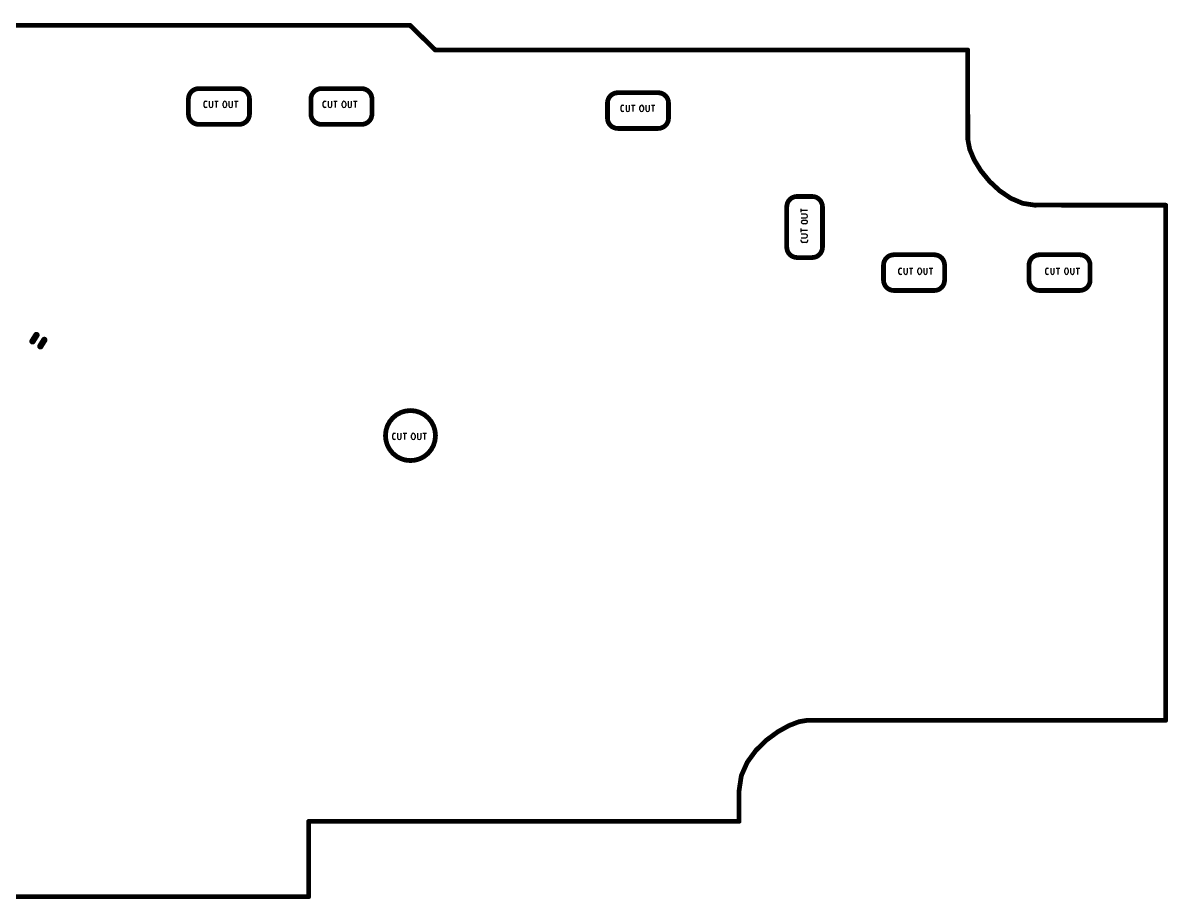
# Model space of a CAD drawing. Extents: x 2 to 98, y 0.7 to 28.7.
# Drawn here: x 61.38 to 98.02, y 0.73 to 28.74 of the extents above; entities that cross this region are included whole.
import ezdxf

# ---------------------------------------------------------------- set-up
doc = ezdxf.new("R2010")
doc.units = 0
doc.layers.add('20', color=30, linetype='CONTINUOUS')
doc.layers.add('22', color=253, linetype='CONTINUOUS')

msp = doc.modelspace()

# ---------------------------------------------------------------- linework, layer by layer
at = {"layer": '20'}
for p, q in [((67.183, 26.0802), (67.183, 26.193)), ((67.2282, 26.2382), (67.2733, 26.2382)), ((67.2733, 26.035), (67.2282, 26.035)), ((67.3418, 26.2382), (67.3418, 26.0914)), ((67.4546, 26.0914), (67.4546, 26.2382)), ((67.5185, 26.2382), (67.6314, 26.2382)), ((67.575, 26.035), (67.575, 26.2382)), ((67.7868, 26.0914), (67.7868, 26.1818)), ((67.8996, 26.1818), (67.8996, 26.0914)), ((67.9757, 26.2382), (67.9757, 26.0914)), ((68.0886, 26.0914), (68.0886, 26.2382)), ((68.1525, 26.2382), (68.2654, 26.2382)), ((68.209, 26.035), (68.209, 26.2382)), ((70.993, 26.0802), (70.993, 26.193)), ((71.0382, 26.2382), (71.0833, 26.2382)), ((71.0833, 26.035), (71.0382, 26.035)), ((71.1518, 26.2382), (71.1518, 26.0914)), ((71.2646, 26.0914), (71.2646, 26.2382)), ((71.3285, 26.2382), (71.4414, 26.2382)), ((71.385, 26.035), (71.385, 26.2382)), ((71.5968, 26.0914), (71.5968, 26.1818)), ((71.7096, 26.1818), (71.7096, 26.0914)), ((71.7857, 26.2382), (71.7857, 26.0914)), ((71.8986, 26.0914), (71.8986, 26.2382)), ((71.9625, 26.2382), (72.0754, 26.2382)), ((72.019, 26.035), (72.019, 26.2382)), ((80.518, 25.9532), (80.518, 26.066)), ((80.5632, 26.1112), (80.6083, 26.1112)), ((80.6768, 26.1112), (80.6768, 25.9644)), ((80.7896, 25.9644), (80.7896, 26.1112)), ((80.8535, 26.1112), (80.9664, 26.1112)), ((80.91, 25.908), (80.91, 26.1112)), ((81.1218, 25.9644), (81.1218, 26.0548)), ((81.2346, 26.0548), (81.2346, 25.9644)), ((81.3107, 26.1112), (81.3107, 25.9644)), ((81.4236, 25.9644), (81.4236, 26.1112)), ((81.4875, 26.1112), (81.6004, 26.1112)), ((81.544, 25.908), (81.544, 26.1112)), ((80.6083, 25.908), (80.5632, 25.908)), ((86.2838, 22.6865), (86.2838, 22.7994)), ((86.487, 22.743), (86.2838, 22.743)), ((86.4306, 22.6226), (86.2838, 22.6226)), ((86.2838, 22.5097), (86.4306, 22.5097)), ((86.3402, 22.4336), (86.4306, 22.4336)), ((86.2838, 22.0525), (86.2838, 22.1654)), ((86.487, 22.109), (86.2838, 22.109)), ((86.4306, 21.9886), (86.2838, 21.9886)), ((86.4306, 22.3208), (86.3402, 22.3208)), ((86.2838, 21.8758), (86.4306, 21.8758)), ((86.2838, 21.7622), (86.2838, 21.8073)), ((86.4418, 21.717), (86.329, 21.717)), ((86.487, 21.8073), (86.487, 21.7622)), ((89.4532, 20.9042), (89.4983, 20.9042)), ((89.5668, 20.9042), (89.5668, 20.7574)), ((89.6796, 20.7574), (89.6796, 20.9042)), ((89.7435, 20.9042), (89.8564, 20.9042)), ((89.8, 20.701), (89.8, 20.9042)), ((90.2007, 20.9042), (90.2007, 20.7574)), ((90.3136, 20.7574), (90.3136, 20.9042)), ((90.3775, 20.9042), (90.4904, 20.9042)), ((90.434, 20.701), (90.434, 20.9042)), ((94.1522, 20.9042), (94.1973, 20.9042)), ((94.2658, 20.9042), (94.2658, 20.7574)), ((94.3786, 20.7574), (94.3786, 20.9042)), ((94.4425, 20.9042), (94.5554, 20.9042)), ((94.499, 20.701), (94.499, 20.9042)), ((94.8997, 20.9042), (94.8997, 20.7574)), ((95.0126, 20.7574), (95.0126, 20.9042)), ((95.0765, 20.9042), (95.1894, 20.9042)), ((95.133, 20.701), (95.133, 20.9042)), ((89.408, 20.7462), (89.408, 20.859)), ((89.4983, 20.701), (89.4532, 20.701)), ((90.0118, 20.7574), (90.0118, 20.8478)), ((90.1246, 20.8478), (90.1246, 20.7574)), ((94.107, 20.7462), (94.107, 20.859)), ((94.1973, 20.701), (94.1522, 20.701)), ((94.7108, 20.7574), (94.7108, 20.8478)), ((94.8236, 20.8478), (94.8236, 20.7574)), ((73.2126, 15.463), (73.2126, 15.5758)), ((73.2578, 15.621), (73.3029, 15.621)), ((73.3029, 15.4178), (73.2578, 15.4178)), ((73.3714, 15.621), (73.3714, 15.4742)), ((73.4842, 15.4742), (73.4842, 15.621)), ((73.5481, 15.621), (73.661, 15.621)), ((73.6046, 15.4178), (73.6046, 15.621)), ((73.8164, 15.4742), (73.8164, 15.5646)), ((73.9292, 15.5646), (73.9292, 15.4742)), ((74.0053, 15.621), (74.0053, 15.4742)), ((74.1182, 15.4742), (74.1182, 15.621)), ((74.1821, 15.621), (74.295, 15.621)), ((74.2386, 15.4178), (74.2386, 15.621))]:
    msp.add_line(p, q, dxfattribs=at)
at = {"layer": '20', "const_width": 0.1524}
for points in [[(33.3355, 28.6663), (73.7652, 28.6663)], [(73.7652, 28.6663), (74.576, 27.8772)], [(74.576, 27.8772), (91.6056, 27.8772)], [(91.6056, 27.8772), (91.6116, 25.0125)], [(66.6777, 26.3096), (66.6845, 26.3764)], [(66.6777, 25.831), (66.6777, 26.3096)], [(66.6845, 26.3764), (66.7039, 26.4386)], [(66.7039, 26.4386), (66.7346, 26.4951)], [(66.7346, 26.4951), (66.7753, 26.5443)], [(66.7753, 26.5443), (66.8245, 26.585)], [(66.8245, 26.585), (66.881, 26.6157)], [(66.881, 26.6157), (66.9432, 26.6351)], [(66.9432, 26.6351), (67.01, 26.6419)], [(67.01, 26.6419), (68.2994, 26.6419)], [(68.2994, 26.6419), (68.3662, 26.6351)], [(68.3662, 26.6351), (68.4284, 26.6157)], [(68.4284, 26.6157), (68.4849, 26.585)], [(68.4849, 26.585), (68.5341, 26.5443)], [(68.5341, 26.5443), (68.5748, 26.4951)], [(68.5748, 26.4951), (68.6055, 26.4386)], [(68.6055, 26.4386), (68.6249, 26.3764)], [(68.6249, 26.3764), (68.6317, 26.3096)], [(68.6317, 26.3096), (68.6317, 25.831)], [(70.5964, 26.3096), (70.6032, 26.3764)], [(70.5964, 25.831), (70.5964, 26.3096)], [(70.6032, 26.3764), (70.6226, 26.4386)], [(70.6226, 26.4386), (70.6533, 26.4951)], [(70.6533, 26.4951), (70.694, 26.5443)], [(70.694, 26.5443), (70.7432, 26.585)], [(70.7432, 26.585), (70.7996, 26.6157)], [(70.7996, 26.6157), (70.8619, 26.6351)], [(70.8619, 26.6351), (70.9286, 26.6419)], [(70.9286, 26.6419), (72.2181, 26.6419)], [(72.2181, 26.6419), (72.2849, 26.6351)], [(72.2849, 26.6351), (72.3471, 26.6157)], [(72.3471, 26.6157), (72.4036, 26.585)], [(72.4036, 26.585), (72.4528, 26.5443)], [(72.4528, 26.5443), (72.4935, 26.4951)], [(72.4935, 26.4951), (72.5242, 26.4386)], [(72.5242, 26.4386), (72.5436, 26.3764)], [(72.5436, 26.3764), (72.5504, 26.3096)], [(72.5504, 26.3096), (72.5504, 25.831)], [(80.0896, 26.2455), (80.109, 26.3077)], [(80.109, 26.3077), (80.1397, 26.3642)], [(80.1397, 26.3642), (80.1804, 26.4134)], [(80.1804, 26.4134), (80.2296, 26.4541)], [(80.2296, 26.4541), (80.286, 26.4848)], [(80.286, 26.4848), (80.3483, 26.5042)], [(80.3483, 26.5042), (80.415, 26.511)], [(80.415, 26.511), (81.7045, 26.511)], [(81.7045, 26.511), (81.7713, 26.5042)], [(81.7713, 26.5042), (81.8335, 26.4848)], [(81.8335, 26.4848), (81.89, 26.4541)], [(81.89, 26.4541), (81.9392, 26.4134)], [(81.9392, 26.4134), (81.9799, 26.3642)], [(81.9799, 26.3642), (82.0106, 26.3077)], [(82.0106, 26.3077), (82.03, 26.2455)], [(80.0828, 26.1787), (80.0896, 26.2455)], [(80.0828, 25.7001), (80.0828, 26.1787)], [(82.03, 26.2455), (82.0368, 26.1787)], [(82.0368, 26.1787), (82.0368, 25.7001)], [(66.6845, 25.7642), (66.6777, 25.831)], [(66.7039, 25.7019), (66.6845, 25.7642)], [(66.7346, 25.6455), (66.7039, 25.7019)], [(66.7753, 25.5962), (66.7346, 25.6455)], [(66.8245, 25.5555), (66.7753, 25.5962)], [(68.5341, 25.5962), (68.4849, 25.5555)], [(68.5748, 25.6455), (68.5341, 25.5962)], [(68.6055, 25.7019), (68.5748, 25.6455)], [(68.6249, 25.7642), (68.6055, 25.7019)], [(68.6317, 25.831), (68.6249, 25.7642)], [(70.6032, 25.7642), (70.5964, 25.831)], [(70.6226, 25.7019), (70.6032, 25.7642)], [(70.6533, 25.6455), (70.6226, 25.7019)], [(70.694, 25.5962), (70.6533, 25.6455)], [(70.7432, 25.5555), (70.694, 25.5962)], [(72.4528, 25.5962), (72.4036, 25.5555)], [(72.4935, 25.6455), (72.4528, 25.5962)], [(72.5242, 25.7019), (72.4935, 25.6455)], [(72.5436, 25.7642), (72.5242, 25.7019)], [(72.5504, 25.831), (72.5436, 25.7642)], [(80.0896, 25.6333), (80.0828, 25.7001)], [(80.109, 25.5711), (80.0896, 25.6333)], [(80.1397, 25.5146), (80.109, 25.5711)], [(82.0106, 25.5711), (81.9799, 25.5146)], [(82.03, 25.6333), (82.0106, 25.5711)], [(82.0368, 25.7001), (82.03, 25.6333)], [(66.881, 25.5248), (66.8245, 25.5555)], [(66.9432, 25.5054), (66.881, 25.5248)], [(67.01, 25.4986), (66.9432, 25.5054)], [(68.2994, 25.4986), (67.01, 25.4986)], [(68.3662, 25.5054), (68.2994, 25.4986)], [(68.4284, 25.5248), (68.3662, 25.5054)], [(68.4849, 25.5555), (68.4284, 25.5248)], [(70.7996, 25.5248), (70.7432, 25.5555)], [(70.8619, 25.5054), (70.7996, 25.5248)], [(70.9286, 25.4986), (70.8619, 25.5054)], [(72.2181, 25.4986), (70.9286, 25.4986)], [(72.2849, 25.5054), (72.2181, 25.4986)], [(72.3471, 25.5248), (72.2849, 25.5054)], [(72.4036, 25.5555), (72.3471, 25.5248)], [(80.1804, 25.4654), (80.1397, 25.5146)], [(80.2296, 25.4247), (80.1804, 25.4654)], [(80.286, 25.394), (80.2296, 25.4247)], [(80.3483, 25.3746), (80.286, 25.394)], [(80.415, 25.3678), (80.3483, 25.3746)], [(81.7045, 25.3678), (80.415, 25.3678)], [(81.7713, 25.3746), (81.7045, 25.3678)], [(81.8335, 25.394), (81.7713, 25.3746)], [(81.89, 25.4247), (81.8335, 25.394)], [(81.9392, 25.4654), (81.89, 25.4247)], [(81.9799, 25.5146), (81.9392, 25.4654)], [(91.6116, 25.0125), (91.6704, 24.7043)], [(91.6704, 24.7043), (91.8137, 24.3643)], [(91.8137, 24.3643), (92.0291, 24.0151)], [(92.0291, 24.0151), (92.3042, 23.679)], [(92.3042, 23.679), (92.6267, 23.3785)], [(92.6267, 23.3785), (92.9842, 23.1363)], [(85.8445, 22.9906), (85.8752, 23.0471)], [(85.8752, 23.0471), (85.9159, 23.0963)], [(85.9159, 23.0963), (85.9651, 23.137)], [(85.9651, 23.137), (86.0216, 23.1677)], [(86.0216, 23.1677), (86.0838, 23.1871)], [(86.0838, 23.1871), (86.1506, 23.1939)], [(86.1506, 23.1939), (86.6291, 23.1939)], [(86.6291, 23.1939), (86.6959, 23.1871)], [(86.6959, 23.1871), (86.7582, 23.1677)], [(86.7582, 23.1677), (86.8146, 23.137)], [(86.8146, 23.137), (86.8639, 23.0963)], [(86.8639, 23.0963), (86.9046, 23.0471)], [(86.9046, 23.0471), (86.9353, 22.9906)], [(92.9842, 23.1363), (93.3643, 22.9746)], [(85.8183, 22.8616), (85.8251, 22.9284)], [(85.8183, 21.5721), (85.8183, 22.8616)], [(85.8251, 22.9284), (85.8445, 22.9906)], [(86.9353, 22.9906), (86.9547, 22.9284)], [(86.9547, 22.9284), (86.9615, 22.8616)], [(86.9615, 22.8616), (86.9615, 21.5721)], [(93.3643, 22.9746), (93.7546, 22.9161)], [(93.7546, 22.9161), (93.8245, 22.9175)], [(93.8245, 22.9175), (97.9417, 22.9147)], [(97.9417, 22.9147), (97.9417, 6.4431)], [(85.8251, 21.5054), (85.8183, 21.5721)], [(86.9615, 21.5721), (86.9547, 21.5054)], [(85.8445, 21.4431), (85.8251, 21.5054)], [(85.8752, 21.3867), (85.8445, 21.4431)], [(85.9159, 21.3375), (85.8752, 21.3867)], [(85.9651, 21.2968), (85.9159, 21.3375)], [(86.0216, 21.2661), (85.9651, 21.2968)], [(86.0838, 21.2467), (86.0216, 21.2661)], [(86.1506, 21.2399), (86.0838, 21.2467)], [(86.6291, 21.2399), (86.1506, 21.2399)], [(86.6959, 21.2467), (86.6291, 21.2399)], [(86.7582, 21.2661), (86.6959, 21.2467)], [(86.8146, 21.2968), (86.7582, 21.2661)], [(86.8639, 21.3375), (86.8146, 21.2968)], [(86.9046, 21.3867), (86.8639, 21.3375)], [(86.9353, 21.4431), (86.9046, 21.3867)], [(86.9547, 21.5054), (86.9353, 21.4431)], [(88.9404, 21.1266), (88.9711, 21.183)], [(88.9711, 21.183), (89.0118, 21.2323)], [(89.0118, 21.2323), (89.061, 21.2729)], [(89.061, 21.2729), (89.1175, 21.3037)], [(89.1175, 21.3037), (89.1797, 21.3231)], [(89.1797, 21.3231), (89.2465, 21.3299)], [(89.2465, 21.3299), (90.5359, 21.3299)], [(90.5359, 21.3299), (90.6027, 21.3231)], [(90.6027, 21.3231), (90.6649, 21.3037)], [(90.6649, 21.3037), (90.7214, 21.2729)], [(90.7214, 21.2729), (90.7706, 21.2323)], [(90.7706, 21.2323), (90.8113, 21.183)], [(90.8113, 21.183), (90.842, 21.1266)], [(93.5946, 21.1266), (93.6253, 21.183)], [(93.6253, 21.183), (93.666, 21.2323)], [(93.666, 21.2323), (93.7152, 21.2729)], [(93.7152, 21.2729), (93.7717, 21.3037)], [(93.7717, 21.3037), (93.8339, 21.3231)], [(93.8339, 21.3231), (93.9007, 21.3299)], [(93.9007, 21.3299), (95.1902, 21.3299)], [(95.1902, 21.3299), (95.2569, 21.3231)], [(95.2569, 21.3231), (95.3192, 21.3037)], [(95.3192, 21.3037), (95.3756, 21.2729)], [(95.3756, 21.2729), (95.4248, 21.2323)], [(95.4248, 21.2323), (95.4655, 21.183)], [(95.4655, 21.183), (95.4962, 21.1266)], [(88.9142, 20.9976), (88.921, 21.0643)], [(88.9142, 20.519), (88.9142, 20.9976)], [(88.921, 21.0643), (88.9404, 21.1266)], [(90.842, 21.1266), (90.8614, 21.0643)], [(90.8614, 21.0643), (90.8682, 20.9976)], [(90.8682, 20.9976), (90.8682, 20.519)], [(93.5684, 20.9976), (93.5752, 21.0643)], [(93.5684, 20.519), (93.5684, 20.9976)], [(93.5752, 21.0643), (93.5946, 21.1266)], [(95.4962, 21.1266), (95.5156, 21.0643)], [(95.5156, 21.0643), (95.5224, 20.9976)], [(95.5224, 20.9976), (95.5224, 20.519)], [(88.921, 20.4522), (88.9142, 20.519)], [(88.9404, 20.3899), (88.921, 20.4522)], [(90.8614, 20.4522), (90.842, 20.3899)], [(90.8682, 20.519), (90.8614, 20.4522)], [(93.5752, 20.4522), (93.5684, 20.519)], [(93.5946, 20.3899), (93.5752, 20.4522)], [(95.5156, 20.4522), (95.4962, 20.3899)], [(95.5224, 20.519), (95.5156, 20.4522)], [(88.9711, 20.3335), (88.9404, 20.3899)], [(89.0118, 20.2842), (88.9711, 20.3335)], [(89.061, 20.2435), (89.0118, 20.2842)], [(89.1175, 20.2128), (89.061, 20.2435)], [(89.1797, 20.1934), (89.1175, 20.2128)], [(89.2465, 20.1866), (89.1797, 20.1934)], [(90.5359, 20.1866), (89.2465, 20.1866)], [(90.6027, 20.1934), (90.5359, 20.1866)], [(90.6649, 20.2128), (90.6027, 20.1934)], [(90.7214, 20.2435), (90.6649, 20.2128)], [(90.7706, 20.2842), (90.7214, 20.2435)], [(90.8113, 20.3335), (90.7706, 20.2842)], [(90.842, 20.3899), (90.8113, 20.3335)], [(93.6253, 20.3335), (93.5946, 20.3899)], [(93.666, 20.2842), (93.6253, 20.3335)], [(93.7152, 20.2435), (93.666, 20.2842)], [(93.7717, 20.2128), (93.7152, 20.2435)], [(93.8339, 20.1934), (93.7717, 20.2128)], [(93.9007, 20.1866), (93.8339, 20.1934)], [(95.1902, 20.1866), (93.9007, 20.1866)], [(95.2569, 20.1934), (95.1902, 20.1866)], [(95.3192, 20.2128), (95.2569, 20.1934)], [(95.3756, 20.2435), (95.3192, 20.2128)], [(95.4248, 20.2842), (95.3756, 20.2435)], [(95.4655, 20.3335), (95.4248, 20.2842)], [(95.4962, 20.3899), (95.4655, 20.3335)], [(73.2157, 16.1145), (73.1162, 15.9933)], [(73.118, 15.9961), (73.2157, 16.1145)], [(73.3369, 16.214), (73.2157, 16.1145)], [(73.2157, 16.1145), (73.3341, 16.2122)], [(73.3341, 16.2122), (73.47, 16.2859)], [(73.4753, 16.2879), (73.3369, 16.214)], [(73.47, 16.2859), (73.6202, 16.3325)], [(73.6253, 16.3334), (73.4753, 16.2879)], [(73.6202, 16.3325), (73.7814, 16.3488)], [(73.7814, 16.3488), (73.6253, 16.3334)], [(73.7814, 16.3488), (73.9426, 16.3325)], [(73.9375, 16.3334), (73.7814, 16.3488)], [(74.0876, 16.2879), (73.9375, 16.3334)], [(73.9426, 16.3325), (74.0928, 16.2859)], [(74.2259, 16.214), (74.0876, 16.2879)], [(74.0928, 16.2859), (74.2287, 16.2122)], [(74.3471, 16.1145), (74.2259, 16.214)], [(74.2287, 16.2122), (74.3471, 16.1145)], [(74.3471, 16.1145), (74.4448, 15.9961)], [(74.4466, 15.9933), (74.3471, 16.1145)], [(72.9814, 15.5488), (72.9977, 15.71)], [(72.9968, 15.7049), (72.9814, 15.5488)], [(73.0423, 15.855), (72.9968, 15.7049)], [(72.9977, 15.71), (73.0443, 15.8602)], [(73.1162, 15.9933), (73.0423, 15.855)], [(73.0443, 15.8602), (73.118, 15.9961)], [(74.4448, 15.9961), (74.5185, 15.8602)], [(74.5205, 15.855), (74.4466, 15.9933)], [(74.5185, 15.8602), (74.5651, 15.71)], [(74.566, 15.7049), (74.5205, 15.855)], [(74.5651, 15.71), (74.5814, 15.5488)], [(74.5814, 15.5488), (74.566, 15.7049)], [(72.9977, 15.3876), (72.9814, 15.5488)], [(72.9814, 15.5488), (72.9968, 15.3927)], [(72.9968, 15.3927), (73.0423, 15.2427)], [(73.0443, 15.2374), (72.9977, 15.3876)], [(74.5651, 15.3876), (74.5185, 15.2374)], [(74.5205, 15.2427), (74.566, 15.3927)], [(74.5814, 15.5488), (74.5651, 15.3876)], [(74.566, 15.3927), (74.5814, 15.5488)], [(73.0423, 15.2427), (73.1162, 15.1043)], [(73.118, 15.1015), (73.0443, 15.2374)], [(73.1162, 15.1043), (73.2157, 14.9831)], [(73.2157, 14.9831), (73.118, 15.1015)], [(73.3341, 14.8854), (73.2157, 14.9831)], [(73.2157, 14.9831), (73.3369, 14.8836)], [(74.2259, 14.8836), (74.3471, 14.9831)], [(74.3471, 14.9831), (74.2287, 14.8854)], [(74.3471, 14.9831), (74.4466, 15.1043)], [(74.4448, 15.1015), (74.3471, 14.9831)], [(74.5185, 15.2374), (74.4448, 15.1015)], [(74.4466, 15.1043), (74.5205, 15.2427)], [(73.47, 14.8117), (73.3341, 14.8854)], [(73.3369, 14.8836), (73.4753, 14.8097)], [(73.6202, 14.7651), (73.47, 14.8117)], [(73.4753, 14.8097), (73.6253, 14.7642)], [(73.7814, 14.7488), (73.6202, 14.7651)], [(73.6253, 14.7642), (73.7814, 14.7488)], [(73.9426, 14.7651), (73.7814, 14.7488)], [(73.7814, 14.7488), (73.9375, 14.7642)], [(73.9375, 14.7642), (74.0876, 14.8097)], [(74.0928, 14.8117), (73.9426, 14.7651)], [(74.0876, 14.8097), (74.2259, 14.8836)], [(74.2287, 14.8854), (74.0928, 14.8117)], [(85.8911, 6.2769), (85.5342, 6.0789)], [(86.211, 6.4004), (85.8911, 6.2769)], [(86.4625, 6.4431), (86.211, 6.4004)], [(97.9417, 6.4431), (86.4625, 6.4431)], [(85.1718, 5.8131), (84.8352, 5.486)], [(85.5342, 6.0789), (85.1718, 5.8131)], [(84.8352, 5.486), (84.5559, 5.1042)], [(84.5559, 5.1042), (84.3653, 4.6742)], [(84.3653, 4.6742), (84.2947, 4.2026)], [(84.2947, 4.2026), (84.2947, 3.2137)], [(84.2947, 3.2137), (70.5259, 3.2137)], [(70.5259, 3.2137), (70.5259, 0.8048)], [(70.5259, 0.8048), (6.2246, 0.8048)]]:
    msp.add_lwpolyline(points, dxfattribs=at)
at = {"layer": '20', "const_width": 0.0762}
for points in [[(73.7918, 28.6936, 1), (73.7386, 28.639)], [(73.7652, 28.6282, 1), (73.7652, 28.7044)], [(74.576, 27.9153, 1), (74.576, 27.8391)], [(74.5494, 27.8499, 1), (74.6026, 27.9045)], [(91.6437, 27.8773, 1), (91.5675, 27.8771)], [(91.6056, 27.8391, 1), (91.6056, 27.9153)], [(66.7158, 26.3096, 1), (66.6396, 26.3096)], [(66.6481, 26.3877, 1), (66.7209, 26.3651)], [(66.7224, 26.3725, 1), (66.6466, 26.3803)], [(66.6704, 26.4568, 1), (66.7374, 26.4204)], [(66.7403, 26.4273, 1), (66.6675, 26.4499)], [(66.7052, 26.5194, 1), (66.764, 26.4708)], [(66.7681, 26.4769, 1), (66.7011, 26.5133)], [(66.751, 26.5737, 1), (66.7996, 26.5149)], [(66.8047, 26.52, 1), (66.7459, 26.5686)], [(66.8063, 26.6185, 1), (66.8427, 26.5515)], [(66.8488, 26.5556, 1), (66.8002, 26.6144)], [(66.8697, 26.6521, 1), (66.8923, 26.5793)], [(66.8992, 26.5822, 1), (66.8628, 26.6492)], [(66.9393, 26.673, 1), (66.9471, 26.5972)], [(66.9545, 26.5987, 1), (66.9319, 26.6715)], [(67.01, 26.68, 1), (67.01, 26.6038)], [(67.0139, 26.604, 1), (67.0061, 26.6798)], [(68.3033, 26.6798, 1), (68.2955, 26.604)], [(68.2994, 26.6038, 1), (68.2994, 26.68)], [(68.3775, 26.6715, 1), (68.3549, 26.5987)], [(68.3623, 26.5972, 1), (68.3701, 26.673)], [(68.4466, 26.6492, 1), (68.4102, 26.5822)], [(68.4171, 26.5793, 1), (68.4397, 26.6521)], [(68.5092, 26.6144, 1), (68.4606, 26.5556)], [(68.4667, 26.5515, 1), (68.5031, 26.6185)], [(68.5635, 26.5686, 1), (68.5047, 26.52)], [(68.5098, 26.5149, 1), (68.5584, 26.5737)], [(68.6083, 26.5133, 1), (68.5413, 26.4769)], [(68.5454, 26.4708, 1), (68.6042, 26.5194)], [(68.6419, 26.4499, 1), (68.5691, 26.4273)], [(68.572, 26.4204, 1), (68.639, 26.4568)], [(68.6628, 26.3803, 1), (68.587, 26.3725)], [(68.5885, 26.3651, 1), (68.6613, 26.3877)], [(68.6698, 26.3096, 1), (68.5936, 26.3096)], [(70.6345, 26.3096, 1), (70.5583, 26.3096)], [(70.5668, 26.3877, 1), (70.6396, 26.3651)], [(70.6411, 26.3725, 1), (70.5653, 26.3803)], [(70.5891, 26.4568, 1), (70.6561, 26.4204)], [(70.659, 26.4273, 1), (70.5862, 26.4499)], [(70.6239, 26.5194, 1), (70.6827, 26.4708)], [(70.6868, 26.4769, 1), (70.6198, 26.5133)], [(70.6697, 26.5737, 1), (70.7183, 26.5149)], [(70.7234, 26.52, 1), (70.6646, 26.5686)], [(70.725, 26.6185, 1), (70.7614, 26.5515)], [(70.7675, 26.5556, 1), (70.7189, 26.6144)], [(70.7883, 26.6521, 1), (70.8109, 26.5793)], [(70.8178, 26.5822, 1), (70.7814, 26.6492)], [(70.858, 26.673, 1), (70.8658, 26.5972)], [(70.8732, 26.5987, 1), (70.8506, 26.6715)], [(70.9286, 26.68, 1), (70.9286, 26.6038)], [(70.9325, 26.604, 1), (70.9247, 26.6798)], [(72.222, 26.6798, 1), (72.2142, 26.604)], [(72.2181, 26.6038, 1), (72.2181, 26.68)], [(72.2962, 26.6715, 1), (72.2736, 26.5987)], [(72.281, 26.5972, 1), (72.2888, 26.673)], [(72.3653, 26.6492, 1), (72.3289, 26.5822)], [(72.3358, 26.5793, 1), (72.3584, 26.6521)], [(72.4279, 26.6144, 1), (72.3793, 26.5556)], [(72.3854, 26.5515, 1), (72.4218, 26.6185)], [(72.4822, 26.5686, 1), (72.4234, 26.52)], [(72.4285, 26.5149, 1), (72.4771, 26.5737)], [(72.527, 26.5133, 1), (72.46, 26.4769)], [(72.4641, 26.4708, 1), (72.5229, 26.5194)], [(72.5606, 26.4499, 1), (72.4878, 26.4273)], [(72.4907, 26.4204, 1), (72.5577, 26.4568)], [(72.5815, 26.3803, 1), (72.5057, 26.3725)], [(72.5072, 26.3651, 1), (72.58, 26.3877)], [(72.5885, 26.3096, 1), (72.5123, 26.3096)], [(80.1454, 26.2964, 1), (80.0726, 26.319)], [(80.1103, 26.3885, 1), (80.1691, 26.3399)], [(80.1732, 26.346, 1), (80.1062, 26.3824)], [(80.1561, 26.4428, 1), (80.2047, 26.384)], [(80.2098, 26.3891, 1), (80.151, 26.4377)], [(80.2114, 26.4876, 1), (80.2478, 26.4206)], [(80.2539, 26.4247, 1), (80.2053, 26.4835)], [(80.2747, 26.5212, 1), (80.2973, 26.4484)], [(80.3042, 26.4513, 1), (80.2678, 26.5183)], [(80.3444, 26.5421, 1), (80.3522, 26.4663)], [(80.3596, 26.4678, 1), (80.337, 26.5406)], [(80.415, 26.5491, 1), (80.415, 26.4729)], [(80.4189, 26.4731, 1), (80.4111, 26.5489)], [(81.7084, 26.5489, 1), (81.7006, 26.4731)], [(81.7045, 26.4729, 1), (81.7045, 26.5491)], [(81.7826, 26.5406, 1), (81.76, 26.4678)], [(81.7674, 26.4663, 1), (81.7752, 26.5421)], [(81.8517, 26.5183, 1), (81.8153, 26.4513)], [(81.8222, 26.4484, 1), (81.8448, 26.5212)], [(81.9143, 26.4835, 1), (81.8657, 26.4247)], [(81.8718, 26.4206, 1), (81.9082, 26.4876)], [(81.9686, 26.4377, 1), (81.9098, 26.3891)], [(81.9149, 26.384, 1), (81.9635, 26.4428)], [(82.0134, 26.3824, 1), (81.9464, 26.346)], [(81.9505, 26.3399, 1), (82.0093, 26.3885)], [(82.047, 26.319, 1), (81.9742, 26.2964)], [(66.6398, 26.3135, 1), (66.7156, 26.3057)], [(68.5938, 26.3057, 1), (68.6696, 26.3135)], [(70.5585, 26.3135, 1), (70.6343, 26.3057)], [(72.5125, 26.3057, 1), (72.5883, 26.3135)], [(80.1209, 26.1787, 1), (80.0447, 26.1787)], [(80.0449, 26.1826, 1), (80.1207, 26.1748)], [(80.0532, 26.2568, 1), (80.126, 26.2342)], [(80.1275, 26.2416, 1), (80.0517, 26.2494)], [(80.0755, 26.3259, 1), (80.1425, 26.2895)], [(81.9771, 26.2895, 1), (82.0441, 26.3259)], [(82.0679, 26.2494, 1), (81.9921, 26.2416)], [(81.9936, 26.2342, 1), (82.0664, 26.2568)], [(82.0749, 26.1787, 1), (81.9987, 26.1787)], [(81.9989, 26.1748, 1), (82.0747, 26.1826)], [(66.7156, 25.8349, 1), (66.6398, 25.8271)], [(66.6396, 25.831, 1), (66.7158, 25.831)], [(66.7209, 25.7755, 1), (66.6481, 25.7529)], [(66.6466, 25.7603, 1), (66.7224, 25.7681)], [(66.7374, 25.7201, 1), (66.6704, 25.6837)], [(66.6675, 25.6906, 1), (66.7403, 25.7132)], [(66.764, 25.6698, 1), (66.7052, 25.6212)], [(66.7011, 25.6273, 1), (66.7681, 25.6637)], [(66.7996, 25.6256, 1), (66.751, 25.5668)], [(66.7459, 25.5719, 1), (66.8047, 25.6205)], [(68.5047, 25.6205, 1), (68.5635, 25.5719)], [(68.5584, 25.5668, 1), (68.5098, 25.6256)], [(68.5413, 25.6637, 1), (68.6083, 25.6273)], [(68.6042, 25.6212, 1), (68.5454, 25.6698)], [(68.5691, 25.7132, 1), (68.6419, 25.6906)], [(68.639, 25.6837, 1), (68.572, 25.7201)], [(68.587, 25.7681, 1), (68.6628, 25.7603)], [(68.6613, 25.7529, 1), (68.5885, 25.7755)], [(68.5936, 25.831, 1), (68.6698, 25.831)], [(68.6696, 25.8271, 1), (68.5938, 25.8349)], [(70.6343, 25.8349, 1), (70.5585, 25.8271)], [(70.5583, 25.831, 1), (70.6345, 25.831)], [(70.6396, 25.7755, 1), (70.5668, 25.7529)], [(70.5653, 25.7603, 1), (70.6411, 25.7681)], [(70.6561, 25.7201, 1), (70.5891, 25.6837)], [(70.5862, 25.6906, 1), (70.659, 25.7132)], [(70.6827, 25.6698, 1), (70.6239, 25.6212)], [(70.6198, 25.6273, 1), (70.6868, 25.6637)], [(70.7183, 25.6256, 1), (70.6697, 25.5668)], [(70.6646, 25.5719, 1), (70.7234, 25.6205)], [(72.4234, 25.6205, 1), (72.4822, 25.5719)], [(72.4771, 25.5668, 1), (72.4285, 25.6256)], [(72.46, 25.6637, 1), (72.527, 25.6273)], [(72.5229, 25.6212, 1), (72.4641, 25.6698)], [(72.4878, 25.7132, 1), (72.5606, 25.6906)], [(72.5577, 25.6837, 1), (72.4907, 25.7201)], [(72.5057, 25.7681, 1), (72.5815, 25.7603)], [(72.58, 25.7529, 1), (72.5072, 25.7755)], [(72.5123, 25.831, 1), (72.5885, 25.831)], [(72.5883, 25.8271, 1), (72.5125, 25.8349)], [(80.1207, 25.704, 1), (80.0449, 25.6962)], [(80.0447, 25.7001, 1), (80.1209, 25.7001)], [(80.126, 25.6446, 1), (80.0532, 25.622)], [(80.0517, 25.6294, 1), (80.1275, 25.6372)], [(80.1425, 25.5893, 1), (80.0755, 25.5529)], [(82.0441, 25.5529, 1), (81.9771, 25.5893)], [(81.9921, 25.6372, 1), (82.0679, 25.6294)], [(82.0664, 25.622, 1), (81.9936, 25.6446)], [(81.9987, 25.7001, 1), (82.0749, 25.7001)], [(82.0747, 25.6962, 1), (81.9989, 25.704)], [(66.8427, 25.589, 1), (66.8063, 25.522)], [(66.8002, 25.5261, 1), (66.8488, 25.5849)], [(66.8923, 25.5612, 1), (66.8697, 25.4884)], [(66.8628, 25.4913, 1), (66.8992, 25.5583)], [(66.9471, 25.5433, 1), (66.9393, 25.4675)], [(66.9319, 25.469, 1), (66.9545, 25.5418)], [(67.01, 25.5367, 1), (67.01, 25.4605)], [(67.0061, 25.4607, 1), (67.0139, 25.5365)], [(68.2955, 25.5365, 1), (68.3033, 25.4607)], [(68.2994, 25.4605, 1), (68.2994, 25.5367)], [(68.3549, 25.5418, 1), (68.3775, 25.469)], [(68.3701, 25.4675, 1), (68.3623, 25.5433)], [(68.4102, 25.5583, 1), (68.4466, 25.4913)], [(68.4397, 25.4884, 1), (68.4171, 25.5612)], [(68.4606, 25.5849, 1), (68.5092, 25.5261)], [(68.5031, 25.522, 1), (68.4667, 25.589)], [(70.7614, 25.589, 1), (70.725, 25.522)], [(70.7189, 25.5261, 1), (70.7675, 25.5849)], [(70.8109, 25.5612, 1), (70.7883, 25.4884)], [(70.7814, 25.4913, 1), (70.8178, 25.5583)], [(70.8658, 25.5433, 1), (70.858, 25.4675)], [(70.8506, 25.469, 1), (70.8732, 25.5418)], [(70.9286, 25.5367, 1), (70.9286, 25.4605)], [(70.9247, 25.4607, 1), (70.9325, 25.5365)], [(72.2142, 25.5365, 1), (72.222, 25.4607)], [(72.2181, 25.4605, 1), (72.2181, 25.5367)], [(72.2736, 25.5418, 1), (72.2962, 25.469)], [(72.2888, 25.4675, 1), (72.281, 25.5433)], [(72.3289, 25.5583, 1), (72.3653, 25.4913)], [(72.3584, 25.4884, 1), (72.3358, 25.5612)], [(72.3793, 25.5849, 1), (72.4279, 25.5261)], [(72.4218, 25.522, 1), (72.3854, 25.589)], [(80.0726, 25.5598, 1), (80.1454, 25.5824)], [(80.1691, 25.5389, 1), (80.1103, 25.4903)], [(80.1062, 25.4964, 1), (80.1732, 25.5328)], [(80.2047, 25.4948, 1), (80.1561, 25.436)], [(80.151, 25.4411, 1), (80.2098, 25.4897)], [(80.2478, 25.4582, 1), (80.2114, 25.3912)], [(80.2053, 25.3953, 1), (80.2539, 25.4541)], [(80.2973, 25.4304, 1), (80.2747, 25.3576)], [(80.2678, 25.3605, 1), (80.3042, 25.4275)], [(80.3522, 25.4125, 1), (80.3444, 25.3367)], [(80.337, 25.3382, 1), (80.3596, 25.411)], [(80.415, 25.4059, 1), (80.415, 25.3297)], [(80.4111, 25.3299, 1), (80.4189, 25.4057)], [(81.7006, 25.4057, 1), (81.7084, 25.3299)], [(81.7045, 25.3297, 1), (81.7045, 25.4059)], [(81.76, 25.411, 1), (81.7826, 25.3382)], [(81.7752, 25.3367, 1), (81.7674, 25.4125)], [(81.8153, 25.4275, 1), (81.8517, 25.3605)], [(81.8448, 25.3576, 1), (81.8222, 25.4304)], [(81.8657, 25.4541, 1), (81.9143, 25.3953)], [(81.9082, 25.3912, 1), (81.8718, 25.4582)], [(81.9098, 25.4897, 1), (81.9686, 25.4411)], [(81.9635, 25.436, 1), (81.9149, 25.4948)], [(81.9464, 25.5328, 1), (82.0134, 25.4964)], [(82.0093, 25.4903, 1), (81.9505, 25.5389)], [(81.9742, 25.5824, 1), (82.047, 25.5598)], [(91.649, 25.0196, 1), (91.5742, 25.0054)], [(91.5735, 25.0124, 1), (91.6497, 25.0126)], [(91.7055, 24.7191, 1), (91.6353, 24.6895)], [(91.633, 24.6972, 1), (91.7078, 24.7114)], [(91.8461, 24.3843, 1), (91.7813, 24.3443)], [(91.7786, 24.3495, 1), (91.8488, 24.3791)], [(92.0586, 24.0392, 1), (91.9996, 23.991)], [(91.9967, 23.9951, 1), (92.0615, 24.0351)], [(92.3302, 23.7069, 1), (92.2782, 23.6511)], [(92.2747, 23.6549, 1), (92.3337, 23.7031)], [(92.6481, 23.41, 1), (92.6053, 23.347)], [(85.8458, 23.0714, 1), (85.9046, 23.0228)], [(85.9087, 23.0289, 1), (85.8417, 23.0653)], [(85.8916, 23.1257, 1), (85.9402, 23.0669)], [(85.9453, 23.072, 1), (85.8865, 23.1206)], [(85.9469, 23.1705, 1), (85.9833, 23.1035)], [(85.9894, 23.1076, 1), (85.9408, 23.1664)], [(86.0103, 23.2041, 1), (86.0329, 23.1313)], [(86.0398, 23.1342, 1), (86.0034, 23.2012)], [(86.0799, 23.225, 1), (86.0877, 23.1492)], [(86.0951, 23.1507, 1), (86.0725, 23.2235)], [(86.1506, 23.232, 1), (86.1506, 23.1558)], [(86.1545, 23.156, 1), (86.1467, 23.2318)], [(86.633, 23.2318, 1), (86.6252, 23.156)], [(86.6291, 23.1558, 1), (86.6291, 23.232)], [(86.7072, 23.2235, 1), (86.6846, 23.1507)], [(86.692, 23.1492, 1), (86.6998, 23.225)], [(86.7764, 23.2012, 1), (86.74, 23.1342)], [(86.7469, 23.1313, 1), (86.7695, 23.2041)], [(86.8389, 23.1664, 1), (86.7903, 23.1076)], [(86.7964, 23.1035, 1), (86.8328, 23.1705)], [(86.8933, 23.1206, 1), (86.8345, 23.072)], [(86.8396, 23.0669, 1), (86.8882, 23.1257)], [(86.9381, 23.0653, 1), (86.8711, 23.0289)], [(86.8752, 23.0228, 1), (86.934, 23.0714)], [(92.6007, 23.3506, 1), (92.6527, 23.4064)], [(92.9991, 23.1714, 1), (92.9693, 23.1012)], [(92.9628, 23.1048, 1), (93.0056, 23.1678)], [(85.8564, 22.8616, 1), (85.7802, 22.8616)], [(85.7804, 22.8655, 1), (85.8562, 22.8577)], [(85.7887, 22.9397, 1), (85.8615, 22.9171)], [(85.863, 22.9245, 1), (85.7872, 22.9323)], [(85.811, 23.0088, 1), (85.878, 22.9724)], [(85.8809, 22.9793, 1), (85.8081, 23.0019)], [(86.9717, 23.0019, 1), (86.8989, 22.9793)], [(86.9018, 22.9724, 1), (86.9688, 23.0088)], [(86.9926, 22.9323, 1), (86.9168, 22.9245)], [(86.9183, 22.9171, 1), (86.9911, 22.9397)], [(86.9996, 22.8616, 1), (86.9234, 22.8616)], [(86.9236, 22.8577, 1), (86.9994, 22.8655)], [(93.3699, 23.0123, 1), (93.3587, 22.9369)], [(93.3494, 22.9395, 1), (93.3792, 23.0097)], [(93.7538, 22.9542, 1), (93.7554, 22.878)], [(93.749, 22.8784, 1), (93.7602, 22.9538)], [(93.8245, 22.9556, 1), (93.8245, 22.8794)], [(93.8253, 22.8794, 1), (93.8237, 22.9556)], [(97.9798, 22.9147, 1), (97.9036, 22.9147)], [(97.9417, 22.8766, 1), (97.9417, 22.9528)], [(85.8562, 21.576, 1), (85.7804, 21.5682)], [(86.9994, 21.5682, 1), (86.9236, 21.576)], [(85.7802, 21.5721, 1), (85.8564, 21.5721)], [(85.8615, 21.5167, 1), (85.7887, 21.4941)], [(85.7872, 21.5015, 1), (85.863, 21.5093)], [(85.878, 21.4613, 1), (85.811, 21.4249)], [(85.8081, 21.4318, 1), (85.8809, 21.4544)], [(85.9046, 21.411, 1), (85.8458, 21.3624)], [(85.8417, 21.3685, 1), (85.9087, 21.4049)], [(85.9402, 21.3669, 1), (85.8916, 21.3081)], [(85.8865, 21.3132, 1), (85.9453, 21.3618)], [(85.9833, 21.3303, 1), (85.9469, 21.2633)], [(85.9408, 21.2674, 1), (85.9894, 21.3262)], [(86.0329, 21.3025, 1), (86.0103, 21.2297)], [(86.0034, 21.2326, 1), (86.0398, 21.2996)], [(86.0877, 21.2846, 1), (86.0799, 21.2088)], [(86.0725, 21.2103, 1), (86.0951, 21.2831)], [(86.1506, 21.278, 1), (86.1506, 21.2018)], [(86.1467, 21.202, 1), (86.1545, 21.2778)], [(86.6252, 21.2778, 1), (86.633, 21.202)], [(86.6291, 21.2018, 1), (86.6291, 21.278)], [(86.6846, 21.2831, 1), (86.7072, 21.2103)], [(86.6998, 21.2088, 1), (86.692, 21.2846)], [(86.74, 21.2996, 1), (86.7764, 21.2326)], [(86.7695, 21.2297, 1), (86.7469, 21.3025)], [(86.7903, 21.3262, 1), (86.8389, 21.2674)], [(86.8328, 21.2633, 1), (86.7964, 21.3303)], [(86.8345, 21.3618, 1), (86.8933, 21.3132)], [(86.8882, 21.3081, 1), (86.8396, 21.3669)], [(86.8711, 21.4049, 1), (86.9381, 21.3685)], [(86.934, 21.3624, 1), (86.8752, 21.411)], [(86.8989, 21.4544, 1), (86.9717, 21.4318)], [(86.9688, 21.4249, 1), (86.9018, 21.4613)], [(86.9168, 21.5093, 1), (86.9926, 21.5015)], [(86.9911, 21.4941, 1), (86.9183, 21.5167)], [(86.9234, 21.5721, 1), (86.9996, 21.5721)], [(89.0046, 21.1648, 1), (88.9376, 21.2012)], [(88.9876, 21.2617, 1), (89.036, 21.2029)], [(89.0412, 21.208, 1), (88.9824, 21.2566)], [(89.0428, 21.3064, 1), (89.0792, 21.2394)], [(89.0852, 21.2435, 1), (89.0368, 21.3023)], [(89.1062, 21.3401, 1), (89.1288, 21.2673)], [(89.1357, 21.2702, 1), (89.0993, 21.3372)], [(89.1758, 21.361, 1), (89.1836, 21.2852)], [(89.191, 21.2867, 1), (89.1684, 21.3595)], [(89.2465, 21.368, 1), (89.2465, 21.2918)], [(89.2504, 21.292, 1), (89.2426, 21.3678)], [(90.5398, 21.3678, 1), (90.532, 21.292)], [(90.5359, 21.2918, 1), (90.5359, 21.368)], [(90.614, 21.3595, 1), (90.5914, 21.2867)], [(90.5988, 21.2852, 1), (90.6066, 21.361)], [(90.6831, 21.3372, 1), (90.6467, 21.2702)], [(90.6536, 21.2673, 1), (90.6762, 21.3401)], [(90.7456, 21.3023, 1), (90.6972, 21.2435)], [(90.7032, 21.2394, 1), (90.7396, 21.3064)], [(90.8, 21.2566, 1), (90.7412, 21.208)], [(90.7464, 21.2029, 1), (90.7948, 21.2617)], [(90.8448, 21.2012, 1), (90.7778, 21.1648)], [(93.6588, 21.1648, 1), (93.5918, 21.2012)], [(93.6418, 21.2617, 1), (93.6902, 21.2029)], [(93.6954, 21.208, 1), (93.6366, 21.2566)], [(93.697, 21.3064, 1), (93.7334, 21.2394)], [(93.7394, 21.2435, 1), (93.691, 21.3023)], [(93.7604, 21.3401, 1), (93.783, 21.2673)], [(93.7899, 21.2702, 1), (93.7535, 21.3372)], [(93.83, 21.361, 1), (93.8378, 21.2852)], [(93.8452, 21.2867, 1), (93.8226, 21.3595)], [(93.9007, 21.368, 1), (93.9007, 21.2918)], [(93.9046, 21.292, 1), (93.8968, 21.3678)], [(95.1941, 21.3678, 1), (95.1863, 21.292)], [(95.1902, 21.2918, 1), (95.1902, 21.368)], [(95.2682, 21.3595, 1), (95.2456, 21.2867)], [(95.253, 21.2852, 1), (95.2608, 21.361)], [(95.3375, 21.3371, 1), (95.3009, 21.2703)], [(95.3079, 21.2673, 1), (95.3305, 21.3401)], [(95.3998, 21.3023, 1), (95.3514, 21.2435)], [(95.3573, 21.2395, 1), (95.3939, 21.3063)], [(95.4542, 21.2566, 1), (95.3954, 21.208)], [(95.4006, 21.2029, 1), (95.449, 21.2617)], [(95.499, 21.2012, 1), (95.432, 21.1648)], [(88.9523, 20.9976, 1), (88.8761, 20.9976)], [(88.8763, 21.0015, 1), (88.9521, 20.9937)], [(88.8846, 21.0756, 1), (88.9574, 21.053)], [(88.9589, 21.0604, 1), (88.8831, 21.0682)], [(88.9069, 21.1448, 1), (88.9739, 21.1084)], [(88.9768, 21.1153, 1), (88.904, 21.1379)], [(88.9417, 21.2073, 1), (89.0005, 21.1587)], [(90.7819, 21.1587, 1), (90.8407, 21.2073)], [(90.8784, 21.1379, 1), (90.8056, 21.1153)], [(90.8085, 21.1084, 1), (90.8755, 21.1448)], [(90.8993, 21.0682, 1), (90.8235, 21.0604)], [(90.825, 21.053, 1), (90.8978, 21.0756)], [(90.9063, 20.9976, 1), (90.8301, 20.9976)], [(90.8303, 20.9937, 1), (90.9061, 21.0015)], [(93.6065, 20.9976, 1), (93.5303, 20.9976)], [(93.5305, 21.0015, 1), (93.6063, 20.9937)], [(93.5388, 21.0756, 1), (93.6116, 21.053)], [(93.6131, 21.0604, 1), (93.5373, 21.0682)], [(93.5611, 21.1448, 1), (93.6281, 21.1084)], [(93.631, 21.1153, 1), (93.5582, 21.1379)], [(93.5959, 21.2073, 1), (93.6547, 21.1587)], [(95.4361, 21.1587, 1), (95.4949, 21.2073)], [(95.5326, 21.1379, 1), (95.4598, 21.1153)], [(95.4627, 21.1084, 1), (95.5297, 21.1448)], [(95.5535, 21.0682, 1), (95.4777, 21.0604)], [(95.4792, 21.053, 1), (95.552, 21.0756)], [(95.5605, 20.9976, 1), (95.4843, 20.9976)], [(95.4845, 20.9937, 1), (95.5603, 21.0015)], [(88.9521, 20.5229, 1), (88.8763, 20.5151)], [(88.8761, 20.519, 1), (88.9523, 20.519)], [(88.9574, 20.4635, 1), (88.8846, 20.4409)], [(90.8978, 20.4409, 1), (90.825, 20.4635)], [(90.8301, 20.519, 1), (90.9063, 20.519)], [(90.9061, 20.5151, 1), (90.8303, 20.5229)], [(93.6063, 20.5229, 1), (93.5305, 20.5151)], [(93.5303, 20.519, 1), (93.6065, 20.519)], [(93.6116, 20.4635, 1), (93.5388, 20.4409)], [(95.552, 20.4409, 1), (95.4792, 20.4635)], [(95.4843, 20.519, 1), (95.5605, 20.519)], [(95.5603, 20.5151, 1), (95.4845, 20.5229)], [(88.8831, 20.4483, 1), (88.9589, 20.4561)], [(88.9739, 20.4081, 1), (88.9069, 20.3717)], [(88.904, 20.3786, 1), (88.9768, 20.4012)], [(89.0005, 20.3578, 1), (88.9417, 20.3092)], [(88.9376, 20.3153, 1), (89.0046, 20.3517)], [(89.0361, 20.3136, 1), (88.9875, 20.2548)], [(88.9824, 20.2599, 1), (89.0412, 20.3085)], [(89.0792, 20.277, 1), (89.0428, 20.21)], [(89.0367, 20.2141, 1), (89.0853, 20.2729)], [(89.1288, 20.2492, 1), (89.1062, 20.1764)], [(89.0993, 20.1793, 1), (89.1357, 20.2463)], [(89.1836, 20.2313, 1), (89.1758, 20.1555)], [(89.1684, 20.157, 1), (89.191, 20.2298)], [(89.2465, 20.2247, 1), (89.2465, 20.1485)], [(89.2426, 20.1487, 1), (89.2504, 20.2245)], [(90.532, 20.2245, 1), (90.5398, 20.1487)], [(90.5359, 20.1485, 1), (90.5359, 20.2247)], [(90.5914, 20.2298, 1), (90.614, 20.157)], [(90.6066, 20.1555, 1), (90.5988, 20.2313)], [(90.6467, 20.2463, 1), (90.6831, 20.1793)], [(90.6762, 20.1764, 1), (90.6536, 20.2492)], [(90.6971, 20.2729, 1), (90.7457, 20.2141)], [(90.7396, 20.21, 1), (90.7032, 20.277)], [(90.7412, 20.3085, 1), (90.8, 20.2599)], [(90.7949, 20.2548, 1), (90.7463, 20.3136)], [(90.7778, 20.3517, 1), (90.8448, 20.3153)], [(90.8407, 20.3092, 1), (90.7819, 20.3578)], [(90.8056, 20.4012, 1), (90.8784, 20.3786)], [(90.8755, 20.3717, 1), (90.8085, 20.4081)], [(90.8235, 20.4561, 1), (90.8993, 20.4483)], [(93.5373, 20.4483, 1), (93.6131, 20.4561)], [(93.6281, 20.4081, 1), (93.5611, 20.3717)], [(93.5582, 20.3786, 1), (93.631, 20.4012)], [(93.6547, 20.3578, 1), (93.5959, 20.3092)], [(93.5918, 20.3153, 1), (93.6588, 20.3517)], [(93.6903, 20.3136, 1), (93.6417, 20.2548)], [(93.6366, 20.2599, 1), (93.6954, 20.3085)], [(93.7334, 20.277, 1), (93.697, 20.21)], [(93.6909, 20.2141, 1), (93.7395, 20.2729)], [(93.783, 20.2492, 1), (93.7604, 20.1764)], [(93.7535, 20.1793, 1), (93.7899, 20.2463)], [(93.8378, 20.2313, 1), (93.83, 20.1555)], [(93.8226, 20.157, 1), (93.8452, 20.2298)], [(93.9007, 20.2247, 1), (93.9007, 20.1485)], [(93.8968, 20.1487, 1), (93.9046, 20.2245)], [(95.1863, 20.2245, 1), (95.1941, 20.1487)], [(95.1902, 20.1485, 1), (95.1902, 20.2247)], [(95.2456, 20.2298, 1), (95.2682, 20.157)], [(95.2608, 20.1555, 1), (95.253, 20.2313)], [(95.301, 20.2463, 1), (95.3374, 20.1793)], [(95.3305, 20.1764, 1), (95.3079, 20.2492)], [(95.3513, 20.2729, 1), (95.3999, 20.2141)], [(95.3938, 20.21, 1), (95.3574, 20.277)], [(95.3954, 20.3085, 1), (95.4542, 20.2599)], [(95.4491, 20.2548, 1), (95.4005, 20.3136)], [(95.432, 20.3517, 1), (95.499, 20.3153)], [(95.4949, 20.3092, 1), (95.4361, 20.3578)], [(95.4598, 20.4012, 1), (95.5326, 20.3786)], [(95.5297, 20.3717, 1), (95.4627, 20.4081)], [(95.4777, 20.4561, 1), (95.5535, 20.4483)], [(73.1915, 16.1439, 1), (73.2399, 16.0851)], [(73.1915, 16.1439, 1), (73.2399, 16.085)], [(73.2451, 16.0903, 1), (73.1863, 16.1387)], [(73.2452, 16.0903, 1), (73.1863, 16.1387)], [(73.3159, 16.2457, 1), (73.3523, 16.1787)], [(73.319, 16.2476, 1), (73.3549, 16.1804)], [(73.3583, 16.1828, 1), (73.3099, 16.2416)], [(73.3611, 16.1845, 1), (73.3128, 16.2434)], [(73.4587, 16.3223, 1), (73.4813, 16.2495)], [(73.4642, 16.3244, 1), (73.4863, 16.2514)], [(73.4882, 16.2524, 1), (73.4518, 16.3194)], [(73.4932, 16.2543, 1), (73.4573, 16.3215)], [(73.6164, 16.3704, 1), (73.624, 16.2946)], [(73.6216, 16.3713, 1), (73.6291, 16.2955)], [(73.6315, 16.2961, 1), (73.6089, 16.3689)], [(73.6364, 16.297, 1), (73.6143, 16.3699)], [(73.7852, 16.3867, 1), (73.7776, 16.3109)], [(73.7851, 16.3867, 1), (73.7777, 16.3109)], [(73.7852, 16.3109, 1), (73.7776, 16.3867)], [(73.7851, 16.3109, 1), (73.7777, 16.3867)], [(73.9485, 16.3699, 1), (73.9264, 16.297)], [(73.9539, 16.3689, 1), (73.9313, 16.2961)], [(73.9337, 16.2955, 1), (73.9412, 16.3713)], [(73.9388, 16.2946, 1), (73.9464, 16.3704)], [(74.1055, 16.3215, 1), (74.0696, 16.2543)], [(74.111, 16.3194, 1), (74.0746, 16.2524)], [(74.0765, 16.2514, 1), (74.0986, 16.3244)], [(74.0815, 16.2495, 1), (74.1041, 16.3223)], [(74.25, 16.2434, 1), (74.2017, 16.1845)], [(74.2529, 16.2416, 1), (74.2045, 16.1828)], [(74.2079, 16.1804, 1), (74.2438, 16.2476)], [(74.2105, 16.1787, 1), (74.2469, 16.2457)], [(74.3765, 16.1387, 1), (74.3176, 16.0903)], [(74.3765, 16.1387, 1), (74.3177, 16.0903)], [(74.3229, 16.0851, 1), (74.3713, 16.1439)], [(74.3229, 16.085, 1), (74.3713, 16.1439)], [(72.9603, 15.7159, 1), (73.0332, 15.6938)], [(73.0347, 15.7011, 1), (72.9589, 15.7086)], [(72.9613, 15.7213, 1), (73.0341, 15.6987)], [(73.0356, 15.7062, 1), (72.9598, 15.7138)], [(73.0087, 15.8729, 1), (73.0759, 15.837)], [(73.0788, 15.8439, 1), (73.0058, 15.866)], [(73.0108, 15.8784, 1), (73.0778, 15.842)], [(73.0807, 15.8489, 1), (73.0079, 15.8715)], [(73.0868, 16.0174, 1), (73.1457, 15.9691)], [(73.0886, 16.0203, 1), (73.1474, 15.9719)], [(73.1498, 15.9753, 1), (73.0826, 16.0112)], [(73.1515, 15.9779, 1), (73.0845, 16.0143)], [(74.4783, 16.0143, 1), (74.4113, 15.9779)], [(74.4802, 16.0112, 1), (74.413, 15.9753)], [(74.4154, 15.9719, 1), (74.4742, 16.0203)], [(74.4171, 15.9691, 1), (74.476, 16.0174)], [(74.5549, 15.8715, 1), (74.4821, 15.8489)], [(74.557, 15.866, 1), (74.484, 15.8439)], [(74.485, 15.842, 1), (74.552, 15.8784)], [(74.4869, 15.837, 1), (74.5541, 15.8729)], [(74.603, 15.7138, 1), (74.5272, 15.7062)], [(74.6039, 15.7086, 1), (74.5281, 15.7011)], [(74.5287, 15.6987, 1), (74.6015, 15.7213)], [(74.5296, 15.6938, 1), (74.6025, 15.7159)], [(73.0193, 15.5526, 1), (72.9435, 15.545)], [(73.0193, 15.5525, 1), (72.9435, 15.5451)], [(72.9435, 15.5526, 1), (73.0193, 15.545)], [(72.9435, 15.5525, 1), (73.0193, 15.5451)], [(73.0332, 15.4038, 1), (72.9603, 15.3817)], [(72.9589, 15.389, 1), (73.0347, 15.3965)], [(73.0341, 15.3989, 1), (72.9613, 15.3763)], [(72.9598, 15.3838, 1), (73.0356, 15.3914)], [(74.5272, 15.3914, 1), (74.603, 15.3838)], [(74.5281, 15.3965, 1), (74.6039, 15.389)], [(74.6015, 15.3763, 1), (74.5287, 15.3989)], [(74.6025, 15.3817, 1), (74.5296, 15.4038)], [(74.6193, 15.545, 1), (74.5435, 15.5526)], [(74.6193, 15.5451, 1), (74.5435, 15.5525)], [(74.5435, 15.545, 1), (74.6193, 15.5526)], [(74.5435, 15.5451, 1), (74.6193, 15.5525)], [(73.0759, 15.2606, 1), (73.0087, 15.2247)], [(73.0058, 15.2316, 1), (73.0788, 15.2537)], [(73.0778, 15.2556, 1), (73.0108, 15.2192)], [(73.0079, 15.2261, 1), (73.0807, 15.2487)], [(73.1457, 15.1285, 1), (73.0868, 15.0802)], [(73.1474, 15.1257, 1), (73.0886, 15.0773)], [(73.0826, 15.0864, 1), (73.1498, 15.1223)], [(73.0845, 15.0833, 1), (73.1515, 15.1197)], [(73.2399, 15.0126, 1), (73.1915, 14.9537)], [(73.2399, 15.0125, 1), (73.1915, 14.9537)], [(73.1863, 14.9589, 1), (73.2451, 15.0073)], [(73.1863, 14.9589, 1), (73.2452, 15.0073)], [(74.3176, 15.0073, 1), (74.3765, 14.9589)], [(74.3177, 15.0073, 1), (74.3765, 14.9589)], [(74.3713, 14.9537, 1), (74.3229, 15.0126)], [(74.3713, 14.9537, 1), (74.3229, 15.0125)], [(74.4113, 15.1197, 1), (74.4783, 15.0833)], [(74.413, 15.1223, 1), (74.4802, 15.0864)], [(74.4742, 15.0773, 1), (74.4154, 15.1257)], [(74.476, 15.0802, 1), (74.4171, 15.1285)], [(74.4821, 15.2487, 1), (74.5549, 15.2261)], [(74.484, 15.2537, 1), (74.557, 15.2316)], [(74.552, 15.2192, 1), (74.485, 15.2556)], [(74.5541, 15.2247, 1), (74.4869, 15.2606)], [(73.3523, 14.9189, 1), (73.3159, 14.8519)], [(73.3549, 14.9172, 1), (73.319, 14.85)], [(73.3099, 14.856, 1), (73.3583, 14.9148)], [(73.3128, 14.8542, 1), (73.3611, 14.9131)], [(73.4813, 14.8481, 1), (73.4587, 14.7753)], [(73.4863, 14.8462, 1), (73.4642, 14.7732)], [(73.4518, 14.7782, 1), (73.4882, 14.8452)], [(73.4573, 14.7761, 1), (73.4932, 14.8433)], [(73.624, 14.803, 1), (73.6164, 14.7272)], [(73.6291, 14.8021, 1), (73.6216, 14.7263)], [(73.6089, 14.7287, 1), (73.6315, 14.8015)], [(73.6143, 14.7277, 1), (73.6364, 14.8006)], [(73.7776, 14.7867, 1), (73.7852, 14.7109)], [(73.7777, 14.7867, 1), (73.7851, 14.7109)], [(73.7776, 14.7109, 1), (73.7852, 14.7867)], [(73.7777, 14.7109, 1), (73.7851, 14.7867)], [(73.9264, 14.8006, 1), (73.9485, 14.7277)], [(73.9313, 14.8015, 1), (73.9539, 14.7287)], [(73.9412, 14.7263, 1), (73.9337, 14.8021)], [(73.9464, 14.7272, 1), (73.9388, 14.803)], [(74.0696, 14.8433, 1), (74.1055, 14.7761)], [(74.0746, 14.8452, 1), (74.111, 14.7782)], [(74.0986, 14.7732, 1), (74.0765, 14.8462)], [(74.1041, 14.7753, 1), (74.0815, 14.8481)], [(74.2017, 14.9131, 1), (74.25, 14.8542)], [(74.2045, 14.9148, 1), (74.2529, 14.856)], [(74.2438, 14.85, 1), (74.2079, 14.9172)], [(74.2469, 14.8519, 1), (74.2105, 14.9189)], [(85.8774, 6.3124, 1), (85.9048, 6.2414)], [(85.9096, 6.2436, 1), (85.8726, 6.3102)], [(86.2046, 6.438, 1), (86.2174, 6.3628)], [(86.2247, 6.3649, 1), (86.1973, 6.4359)], [(86.4625, 6.4812, 1), (86.4625, 6.405)], [(86.4689, 6.4055, 1), (86.4561, 6.4807)], [(97.9036, 6.4431, 1), (97.9798, 6.4431)], [(97.9417, 6.405, 1), (97.9417, 6.4812)], [(85.1493, 5.8438, 1), (85.1943, 5.7824)], [(85.1984, 5.7858, 1), (85.1452, 5.8404)], [(85.5157, 6.1122, 1), (85.5527, 6.0456)], [(85.5567, 6.0482, 1), (85.5117, 6.1096)], [(84.8086, 5.5133, 1), (84.8618, 5.4587)], [(84.866, 5.4635, 1), (84.8044, 5.5085)], [(84.5251, 5.1267, 1), (84.5867, 5.0817)], [(84.5907, 5.0888, 1), (84.5211, 5.1196)], [(84.3305, 4.6896, 1), (84.4001, 4.6588)], [(84.403, 4.6686, 1), (84.3276, 4.6798)], [(84.3328, 4.2026, 1), (84.2566, 4.2026)], [(84.257, 4.2082, 1), (84.3324, 4.197)], [(70.5259, 3.2518, 1), (70.5259, 3.1756)], [(70.564, 3.2137, 1), (70.4878, 3.2137)], [(84.2566, 3.2137, 1), (84.3328, 3.2137)], [(84.2947, 3.1756, 1), (84.2947, 3.2518)], [(70.4878, 0.8048, 1), (70.564, 0.8048)], [(70.5259, 0.7667, 1), (70.5259, 0.8429)]]:
    msp.add_lwpolyline(points, format="xyb", dxfattribs=at)
at = {"layer": '20'}
for centre, radius, start, end in [((67.2282, 26.193), 0.0452, 90.004, 180), ((67.2282, 26.0802), 0.0452, 180, 270), ((67.3982, 26.0914), 0.0564, 180, 0), ((67.8432, 26.1818), 0.0564, 0, 180), ((67.8432, 26.0914), 0.0564, 180, 0), ((68.0322, 26.0914), 0.0564, 180, 0), ((71.0382, 26.193), 0.0452, 90.004, 180), ((71.0382, 26.0802), 0.0452, 180, 270), ((71.2082, 26.0914), 0.0564, 180, 0), ((71.6532, 26.1818), 0.0564, 0, 180), ((71.6532, 26.0914), 0.0564, 180, 0), ((71.8422, 26.0914), 0.0564, 180, 0), ((80.5632, 26.066), 0.0452, 90.004, 180), ((81.1782, 26.0548), 0.0564, 0, 180), ((80.5632, 25.9532), 0.0452, 180, 270), ((80.7332, 25.9644), 0.0564, 180, 0), ((81.1782, 25.9644), 0.0564, 180, 0), ((81.3672, 25.9644), 0.0564, 180, 0), ((86.3402, 22.3772), 0.0564, 90, 270), ((86.4306, 22.5662), 0.0564, 270, 90), ((86.4306, 22.3772), 0.0564, 270, 90), ((86.4306, 21.9322), 0.0564, 270, 90), ((86.329, 21.7622), 0.0452, 180.004, 270), ((86.4418, 21.7622), 0.0452, 270.004, 0), ((89.4532, 20.859), 0.0452, 90.004, 180), ((90.0682, 20.8478), 0.0564, 0, 180), ((94.1522, 20.859), 0.0452, 90.004, 180), ((94.7672, 20.8478), 0.0564, 0, 180), ((89.4532, 20.7462), 0.0452, 180, 270), ((89.6232, 20.7574), 0.0564, 180, 0), ((90.0682, 20.7574), 0.0564, 180, 0), ((90.2572, 20.7574), 0.0564, 180, 0), ((94.1522, 20.7462), 0.0452, 180, 270), ((94.3222, 20.7574), 0.0564, 180, 0), ((94.7672, 20.7574), 0.0564, 180, 0), ((94.9562, 20.7574), 0.0564, 180, 0), ((73.2578, 15.5758), 0.0452, 90.004, 180), ((73.2578, 15.463), 0.0452, 180, 270), ((73.4278, 15.4742), 0.0564, 180, 0), ((73.8728, 15.5646), 0.0564, 0, 180), ((73.8728, 15.4742), 0.0564, 180, 0), ((74.0618, 15.4742), 0.0564, 180, 0)]:
    msp.add_arc(centre, radius, start, end, dxfattribs=at)
at = {"layer": '22', "const_width": 0.2032}
for points in [[(61.6907, 18.562), (61.8163, 18.763)], [(61.942, 18.405), (62.0676, 18.606)]]:
    msp.add_lwpolyline(points, dxfattribs=at)
at = {"layer": '22', "const_width": 0.1016}
for points in [[(61.8594, 18.7361, 1), (61.7733, 18.79)], [(62.1107, 18.5791, 1), (62.0246, 18.6329)], [(61.6476, 18.5889, 1), (61.7338, 18.5351)], [(61.8989, 18.4319, 1), (61.9851, 18.3781)]]:
    msp.add_lwpolyline(points, format="xyb", dxfattribs=at)

doc.saveas('drawing.dxf')
